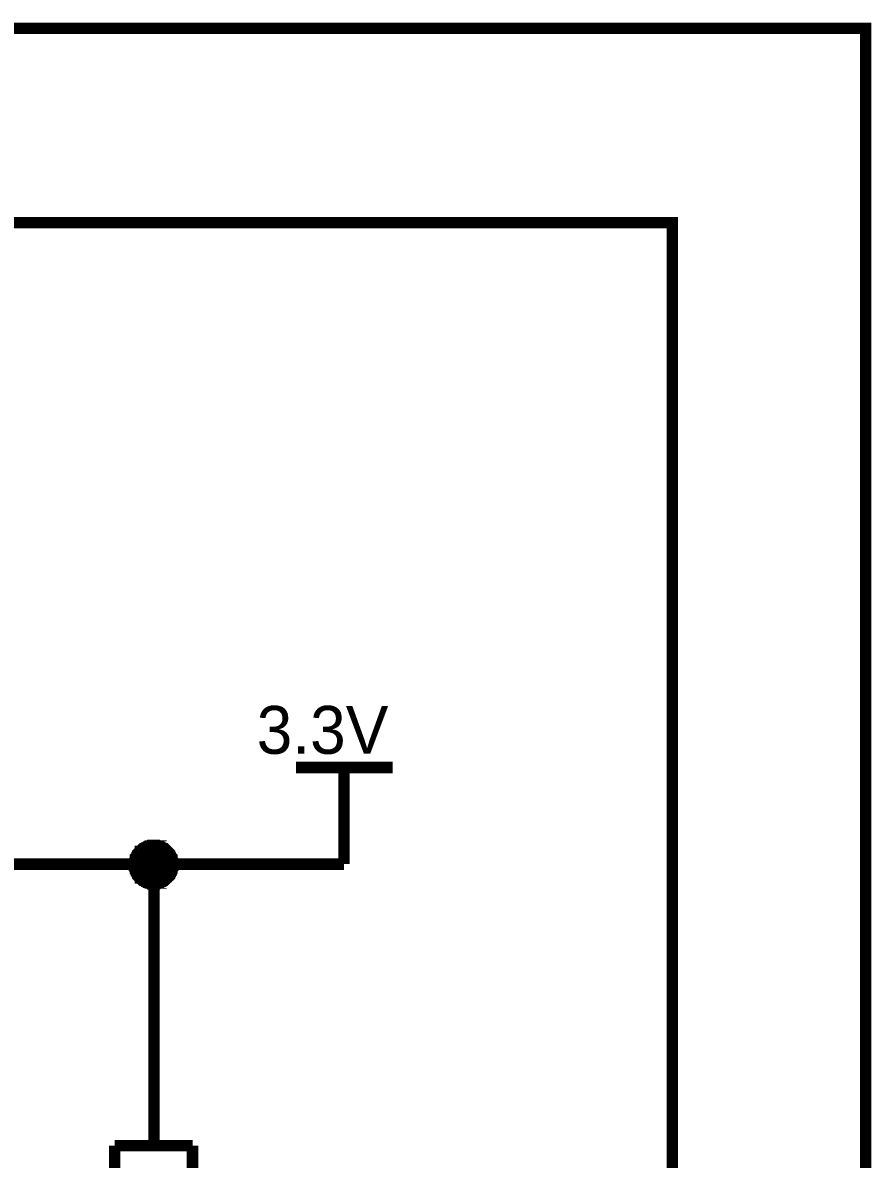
# Model space of a CAD drawing. Header units: millimetres. Extents: x 0 to 394, y 0 to 282.
# Drawn here: x 371.56 to 393.85, y 252.25 to 282.09 of the extents above; entities that cross this region are included whole.
import ezdxf

# ---------------------------------------------------------------- set-up
doc = ezdxf.new("R2010")
doc.units = ezdxf.units.MM
doc.layers.add('Sheet', color=255, linetype='Continuous')

msp = doc.modelspace()

# ---------------------------------------------------------------- linework, layer by layer
at = {"layer": 'Sheet'}
for points, const_width in [([(0.022, 281.94), (393.7, 281.94), (393.7, 0), (0.022, 0), (0.022, 281.94)], 0.3), ([(0.022, 281.94), (0.022, 0), (393.7, 0), (393.7, 281.94), (0.022, 281.94), (0.022, 281.94)], 0.0991), ([(5.099, 276.841), (388.624, 276.841), (388.624, 5.076), (5.099, 5.076), (5.099, 276.841)], 0.3), ([(5.099, 276.841), (5.099, 5.076), (388.624, 5.076), (388.624, 276.841), (5.099, 276.841), (5.099, 276.841)], 0.0991)]:
    msp.add_lwpolyline(points, close=True, dxfattribs=dict(at, const_width=const_width))
for points, const_width in [([(393.7, 281.94), (388.624, 281.94)], 0.3), ([(393.7, 281.94), (393.7, 276.841)], 0.3), ([(378.741, 262.533), (381.279, 262.533)], 0.3), ([(379.999, 259.995), (379.999, 262.533)], 0.3), ([(374.496, 259.995), (374.496, 260.017), (374.496, 260.04), (374.496, 260.062), (374.496, 260.085), (374.518, 260.107), (374.518, 260.13), (374.518, 260.175), (374.541, 260.197), (374.541, 260.197), (374.563, 260.219), (374.563, 260.242), (374.586, 260.264), (374.586, 260.287), (374.608, 260.309), (374.63, 260.332), (374.653, 260.332), (374.653, 260.354), (374.675, 260.377), (374.698, 260.399), (374.72, 260.399), (374.743, 260.422), (374.765, 260.422), (374.788, 260.444), (374.81, 260.444), (374.833, 260.467), (374.855, 260.467), (374.878, 260.467), (374.9, 260.489), (374.922, 260.489), (374.967, 260.489), (374.99, 260.489), (375.012, 260.489)], 0.3), ([(374.496, 259.995), (374.496, 260.017), (374.496, 260.04), (374.496, 260.062), (374.496, 260.085), (374.518, 260.107), (374.518, 260.13), (374.518, 260.175), (374.541, 260.197), (374.541, 260.197), (374.563, 260.219), (374.563, 260.242), (374.586, 260.264), (374.586, 260.287), (374.608, 260.309), (374.63, 260.332), (374.653, 260.332), (374.653, 260.354), (374.675, 260.377), (374.698, 260.399), (374.72, 260.399), (374.743, 260.422), (374.765, 260.422), (374.788, 260.444), (374.81, 260.444), (374.833, 260.467), (374.855, 260.467), (374.878, 260.467), (374.9, 260.489), (374.922, 260.489), (374.967, 260.489), (374.99, 260.489), (375.012, 260.489)], 0.3), ([(374.496, 259.995), (374.496, 260.017), (374.496, 260.04), (374.496, 260.062), (374.496, 260.085), (374.518, 260.107), (374.518, 260.13), (374.518, 260.175), (374.541, 260.197), (374.541, 260.197), (374.563, 260.219), (374.563, 260.242), (374.586, 260.264), (374.586, 260.287), (374.608, 260.309), (374.63, 260.332), (374.653, 260.332), (374.653, 260.354), (374.675, 260.377), (374.698, 260.399), (374.72, 260.399), (374.743, 260.422), (374.765, 260.422), (374.788, 260.444), (374.81, 260.444), (374.833, 260.467), (374.855, 260.467), (374.878, 260.467), (374.9, 260.489), (374.922, 260.489), (374.967, 260.489), (374.99, 260.489), (375.012, 260.489)], 0.3), ([(374.496, 259.995), (374.496, 260.017), (374.496, 260.04), (374.496, 260.062), (374.496, 260.085), (374.518, 260.107), (374.518, 260.13), (374.518, 260.175), (374.541, 260.197), (374.541, 260.197), (374.563, 260.219), (374.563, 260.242), (374.586, 260.264), (374.586, 260.287), (374.608, 260.309), (374.63, 260.332), (374.653, 260.332), (374.653, 260.354), (374.675, 260.377), (374.698, 260.399), (374.72, 260.399), (374.743, 260.422), (374.765, 260.422), (374.788, 260.444), (374.81, 260.444), (374.833, 260.467), (374.855, 260.467), (374.878, 260.467), (374.9, 260.489), (374.922, 260.489), (374.967, 260.489), (374.99, 260.489), (375.012, 260.489)], 0.3), ([(375.012, 260.489), (375.012, 260.489)], 0.3), ([(375.012, 260.489), (375.035, 260.489), (375.057, 260.489), (375.08, 260.489), (375.102, 260.489), (375.125, 260.467), (375.147, 260.467), (375.192, 260.467), (375.192, 260.444), (375.214, 260.444), (375.237, 260.422), (375.259, 260.422), (375.282, 260.399), (375.304, 260.399), (375.327, 260.377), (375.349, 260.354), (375.372, 260.332), (375.372, 260.332), (375.394, 260.309), (375.417, 260.287), (375.417, 260.264), (375.439, 260.242), (375.439, 260.219), (375.462, 260.197), (375.462, 260.197), (375.484, 260.175), (375.484, 260.13), (375.484, 260.107), (375.506, 260.085), (375.506, 260.062), (375.506, 260.04), (375.506, 260.017), (375.506, 259.995)], 0.3), ([(375.012, 260.489), (375.012, 260.489)], 0.3), ([(375.012, 260.489), (375.035, 260.489), (375.057, 260.489), (375.08, 260.489), (375.102, 260.489), (375.125, 260.467), (375.147, 260.467), (375.192, 260.467), (375.192, 260.444), (375.214, 260.444), (375.237, 260.422), (375.259, 260.422), (375.282, 260.399), (375.304, 260.399), (375.327, 260.377), (375.349, 260.354), (375.372, 260.332), (375.372, 260.332), (375.394, 260.309), (375.417, 260.287), (375.417, 260.264), (375.439, 260.242), (375.439, 260.219), (375.462, 260.197), (375.462, 260.197), (375.484, 260.175), (375.484, 260.13), (375.484, 260.107), (375.506, 260.085), (375.506, 260.062), (375.506, 260.04), (375.506, 260.017), (375.506, 259.995)], 0.3), ([(375.012, 260.489), (375.012, 260.489)], 0.3), ([(375.012, 260.489), (375.035, 260.489), (375.057, 260.489), (375.08, 260.489), (375.102, 260.489), (375.125, 260.467), (375.147, 260.467), (375.192, 260.467), (375.192, 260.444), (375.214, 260.444), (375.237, 260.422), (375.259, 260.422), (375.282, 260.399), (375.304, 260.399), (375.327, 260.377), (375.349, 260.354), (375.372, 260.332), (375.372, 260.332), (375.394, 260.309), (375.417, 260.287), (375.417, 260.264), (375.439, 260.242), (375.439, 260.219), (375.462, 260.197), (375.462, 260.197), (375.484, 260.175), (375.484, 260.13), (375.484, 260.107), (375.506, 260.085), (375.506, 260.062), (375.506, 260.04), (375.506, 260.017), (375.506, 259.995)], 0.3), ([(375.012, 260.489), (375.012, 260.489)], 0.3), ([(375.012, 260.489), (375.035, 260.489), (375.057, 260.489), (375.08, 260.489), (375.102, 260.489), (375.125, 260.467), (375.147, 260.467), (375.192, 260.467), (375.192, 260.444), (375.214, 260.444), (375.237, 260.422), (375.259, 260.422), (375.282, 260.399), (375.304, 260.399), (375.327, 260.377), (375.349, 260.354), (375.372, 260.332), (375.372, 260.332), (375.394, 260.309), (375.417, 260.287), (375.417, 260.264), (375.439, 260.242), (375.439, 260.219), (375.462, 260.197), (375.462, 260.197), (375.484, 260.175), (375.484, 260.13), (375.484, 260.107), (375.506, 260.085), (375.506, 260.062), (375.506, 260.04), (375.506, 260.017), (375.506, 259.995)], 0.3), ([(374.496, 259.995), (374.496, 260.017), (374.496, 260.04), (374.496, 260.062), (374.496, 260.085), (374.518, 260.107), (374.518, 260.13), (374.518, 260.175), (374.541, 260.197), (374.541, 260.197), (374.563, 260.219), (374.563, 260.242), (374.586, 260.264), (374.586, 260.287), (374.608, 260.309), (374.63, 260.332), (374.653, 260.332), (374.653, 260.354), (374.675, 260.377), (374.698, 260.399), (374.72, 260.399), (374.743, 260.422), (374.765, 260.422), (374.788, 260.444), (374.81, 260.444), (374.833, 260.467), (374.855, 260.467), (374.878, 260.467), (374.9, 260.489), (374.922, 260.489), (374.967, 260.489), (374.99, 260.489), (375.012, 260.489)], 0.0991), ([(374.496, 259.995), (374.496, 260.017), (374.496, 260.04), (374.496, 260.062), (374.496, 260.085), (374.518, 260.107), (374.518, 260.13), (374.518, 260.175), (374.541, 260.197), (374.541, 260.197), (374.563, 260.219), (374.563, 260.242), (374.586, 260.264), (374.586, 260.287), (374.608, 260.309), (374.63, 260.332), (374.653, 260.332), (374.653, 260.354), (374.675, 260.377), (374.698, 260.399), (374.72, 260.399), (374.743, 260.422), (374.765, 260.422), (374.788, 260.444), (374.81, 260.444), (374.833, 260.467), (374.855, 260.467), (374.878, 260.467), (374.9, 260.489), (374.922, 260.489), (374.967, 260.489), (374.99, 260.489), (375.012, 260.489)], 0.0991), ([(374.496, 259.995), (374.496, 260.017), (374.496, 260.04), (374.496, 260.062), (374.496, 260.085), (374.518, 260.107), (374.518, 260.13), (374.518, 260.175), (374.541, 260.197), (374.541, 260.197), (374.563, 260.219), (374.563, 260.242), (374.586, 260.264), (374.586, 260.287), (374.608, 260.309), (374.63, 260.332), (374.653, 260.332), (374.653, 260.354), (374.675, 260.377), (374.698, 260.399), (374.72, 260.399), (374.743, 260.422), (374.765, 260.422), (374.788, 260.444), (374.81, 260.444), (374.833, 260.467), (374.855, 260.467), (374.878, 260.467), (374.9, 260.489), (374.922, 260.489), (374.967, 260.489), (374.99, 260.489), (375.012, 260.489)], 0.0991), ([(374.496, 259.995), (374.496, 260.017), (374.496, 260.04), (374.496, 260.062), (374.496, 260.085), (374.518, 260.107), (374.518, 260.13), (374.518, 260.175), (374.541, 260.197), (374.541, 260.197), (374.563, 260.219), (374.563, 260.242), (374.586, 260.264), (374.586, 260.287), (374.608, 260.309), (374.63, 260.332), (374.653, 260.332), (374.653, 260.354), (374.675, 260.377), (374.698, 260.399), (374.72, 260.399), (374.743, 260.422), (374.765, 260.422), (374.788, 260.444), (374.81, 260.444), (374.833, 260.467), (374.855, 260.467), (374.878, 260.467), (374.9, 260.489), (374.922, 260.489), (374.967, 260.489), (374.99, 260.489), (375.012, 260.489)], 0.0991), ([(375.012, 260.489), (375.012, 260.489)], 0.0991), ([(375.012, 260.489), (375.035, 260.489), (375.057, 260.489), (375.08, 260.489), (375.102, 260.489), (375.125, 260.467), (375.147, 260.467), (375.192, 260.467), (375.192, 260.444), (375.214, 260.444), (375.237, 260.422), (375.259, 260.422), (375.282, 260.399), (375.304, 260.399), (375.327, 260.377), (375.349, 260.354), (375.372, 260.332), (375.372, 260.332), (375.394, 260.309), (375.417, 260.287), (375.417, 260.264), (375.439, 260.242), (375.439, 260.219), (375.462, 260.197), (375.462, 260.197), (375.484, 260.175), (375.484, 260.13), (375.484, 260.107), (375.506, 260.085), (375.506, 260.062), (375.506, 260.04), (375.506, 260.017), (375.506, 259.995)], 0.0991), ([(375.012, 260.489), (375.012, 260.489)], 0.0991), ([(375.012, 260.489), (375.035, 260.489), (375.057, 260.489), (375.08, 260.489), (375.102, 260.489), (375.125, 260.467), (375.147, 260.467), (375.192, 260.467), (375.192, 260.444), (375.214, 260.444), (375.237, 260.422), (375.259, 260.422), (375.282, 260.399), (375.304, 260.399), (375.327, 260.377), (375.349, 260.354), (375.372, 260.332), (375.372, 260.332), (375.394, 260.309), (375.417, 260.287), (375.417, 260.264), (375.439, 260.242), (375.439, 260.219), (375.462, 260.197), (375.462, 260.197), (375.484, 260.175), (375.484, 260.13), (375.484, 260.107), (375.506, 260.085), (375.506, 260.062), (375.506, 260.04), (375.506, 260.017), (375.506, 259.995)], 0.0991), ([(375.012, 260.489), (375.012, 260.489)], 0.0991), ([(375.012, 260.489), (375.035, 260.489), (375.057, 260.489), (375.08, 260.489), (375.102, 260.489), (375.125, 260.467), (375.147, 260.467), (375.192, 260.467), (375.192, 260.444), (375.214, 260.444), (375.237, 260.422), (375.259, 260.422), (375.282, 260.399), (375.304, 260.399), (375.327, 260.377), (375.349, 260.354), (375.372, 260.332), (375.372, 260.332), (375.394, 260.309), (375.417, 260.287), (375.417, 260.264), (375.439, 260.242), (375.439, 260.219), (375.462, 260.197), (375.462, 260.197), (375.484, 260.175), (375.484, 260.13), (375.484, 260.107), (375.506, 260.085), (375.506, 260.062), (375.506, 260.04), (375.506, 260.017), (375.506, 259.995)], 0.0991), ([(375.012, 260.489), (375.012, 260.489)], 0.0991), ([(375.012, 260.489), (375.035, 260.489), (375.057, 260.489), (375.08, 260.489), (375.102, 260.489), (375.125, 260.467), (375.147, 260.467), (375.192, 260.467), (375.192, 260.444), (375.214, 260.444), (375.237, 260.422), (375.259, 260.422), (375.282, 260.399), (375.304, 260.399), (375.327, 260.377), (375.349, 260.354), (375.372, 260.332), (375.372, 260.332), (375.394, 260.309), (375.417, 260.287), (375.417, 260.264), (375.439, 260.242), (375.439, 260.219), (375.462, 260.197), (375.462, 260.197), (375.484, 260.175), (375.484, 260.13), (375.484, 260.107), (375.506, 260.085), (375.506, 260.062), (375.506, 260.04), (375.506, 260.017), (375.506, 259.995)], 0.0991), ([(365.017, 259.995), (375.012, 259.995), (375.012, 255.143)], 0.3), ([(375.012, 259.478), (374.99, 259.478), (374.967, 259.478), (374.922, 259.478), (374.9, 259.478), (374.878, 259.501), (374.855, 259.501), (374.833, 259.501), (374.81, 259.523), (374.788, 259.523), (374.765, 259.546), (374.743, 259.546), (374.72, 259.568), (374.698, 259.568), (374.675, 259.591), (374.653, 259.613), (374.653, 259.635), (374.63, 259.635), (374.608, 259.658), (374.586, 259.68), (374.586, 259.703), (374.563, 259.725), (374.563, 259.748), (374.541, 259.77), (374.541, 259.793), (374.518, 259.815), (374.518, 259.838), (374.518, 259.86), (374.496, 259.883), (374.496, 259.905), (374.496, 259.95), (374.496, 259.972), (374.496, 259.995)], 0.3), ([(374.496, 259.995), (374.496, 259.995)], 0.3), ([(375.012, 259.478), (374.99, 259.478), (374.967, 259.478), (374.922, 259.478), (374.9, 259.478), (374.878, 259.501), (374.855, 259.501), (374.833, 259.501), (374.81, 259.523), (374.788, 259.523), (374.765, 259.546), (374.743, 259.546), (374.72, 259.568), (374.698, 259.568), (374.675, 259.591), (374.653, 259.613), (374.653, 259.635), (374.63, 259.635), (374.608, 259.658), (374.586, 259.68), (374.586, 259.703), (374.563, 259.725), (374.563, 259.748), (374.541, 259.77), (374.541, 259.793), (374.518, 259.815), (374.518, 259.838), (374.518, 259.86), (374.496, 259.883), (374.496, 259.905), (374.496, 259.95), (374.496, 259.972), (374.496, 259.995)], 0.3), ([(374.496, 259.995), (374.496, 259.995)], 0.3), ([(375.012, 259.478), (374.99, 259.478), (374.967, 259.478), (374.922, 259.478), (374.9, 259.478), (374.878, 259.501), (374.855, 259.501), (374.833, 259.501), (374.81, 259.523), (374.788, 259.523), (374.765, 259.546), (374.743, 259.546), (374.72, 259.568), (374.698, 259.568), (374.675, 259.591), (374.653, 259.613), (374.653, 259.635), (374.63, 259.635), (374.608, 259.658), (374.586, 259.68), (374.586, 259.703), (374.563, 259.725), (374.563, 259.748), (374.541, 259.77), (374.541, 259.793), (374.518, 259.815), (374.518, 259.838), (374.518, 259.86), (374.496, 259.883), (374.496, 259.905), (374.496, 259.95), (374.496, 259.972), (374.496, 259.995)], 0.3), ([(374.496, 259.995), (374.496, 259.995)], 0.3), ([(375.012, 259.478), (374.99, 259.478), (374.967, 259.478), (374.922, 259.478), (374.9, 259.478), (374.878, 259.501), (374.855, 259.501), (374.833, 259.501), (374.81, 259.523), (374.788, 259.523), (374.765, 259.546), (374.743, 259.546), (374.72, 259.568), (374.698, 259.568), (374.675, 259.591), (374.653, 259.613), (374.653, 259.635), (374.63, 259.635), (374.608, 259.658), (374.586, 259.68), (374.586, 259.703), (374.563, 259.725), (374.563, 259.748), (374.541, 259.77), (374.541, 259.793), (374.518, 259.815), (374.518, 259.838), (374.518, 259.86), (374.496, 259.883), (374.496, 259.905), (374.496, 259.95), (374.496, 259.972), (374.496, 259.995)], 0.3), ([(374.496, 259.995), (374.496, 259.995)], 0.3), ([(375.012, 259.478), (374.99, 259.478), (374.967, 259.478), (374.922, 259.478), (374.9, 259.478), (374.878, 259.501), (374.855, 259.501), (374.833, 259.501), (374.81, 259.523), (374.788, 259.523), (374.765, 259.546), (374.743, 259.546), (374.72, 259.568), (374.698, 259.568), (374.675, 259.591), (374.653, 259.613), (374.653, 259.635), (374.63, 259.635), (374.608, 259.658), (374.586, 259.68), (374.586, 259.703), (374.563, 259.725), (374.563, 259.748), (374.541, 259.77), (374.541, 259.793), (374.518, 259.815), (374.518, 259.838), (374.518, 259.86), (374.496, 259.883), (374.496, 259.905), (374.496, 259.95), (374.496, 259.972), (374.496, 259.995)], 0.0991), ([(374.496, 259.995), (374.496, 259.995)], 0.0991), ([(375.012, 259.478), (374.99, 259.478), (374.967, 259.478), (374.922, 259.478), (374.9, 259.478), (374.878, 259.501), (374.855, 259.501), (374.833, 259.501), (374.81, 259.523), (374.788, 259.523), (374.765, 259.546), (374.743, 259.546), (374.72, 259.568), (374.698, 259.568), (374.675, 259.591), (374.653, 259.613), (374.653, 259.635), (374.63, 259.635), (374.608, 259.658), (374.586, 259.68), (374.586, 259.703), (374.563, 259.725), (374.563, 259.748), (374.541, 259.77), (374.541, 259.793), (374.518, 259.815), (374.518, 259.838), (374.518, 259.86), (374.496, 259.883), (374.496, 259.905), (374.496, 259.95), (374.496, 259.972), (374.496, 259.995)], 0.0991), ([(374.496, 259.995), (374.496, 259.995)], 0.0991), ([(375.012, 259.478), (374.99, 259.478), (374.967, 259.478), (374.922, 259.478), (374.9, 259.478), (374.878, 259.501), (374.855, 259.501), (374.833, 259.501), (374.81, 259.523), (374.788, 259.523), (374.765, 259.546), (374.743, 259.546), (374.72, 259.568), (374.698, 259.568), (374.675, 259.591), (374.653, 259.613), (374.653, 259.635), (374.63, 259.635), (374.608, 259.658), (374.586, 259.68), (374.586, 259.703), (374.563, 259.725), (374.563, 259.748), (374.541, 259.77), (374.541, 259.793), (374.518, 259.815), (374.518, 259.838), (374.518, 259.86), (374.496, 259.883), (374.496, 259.905), (374.496, 259.95), (374.496, 259.972), (374.496, 259.995)], 0.0991), ([(374.496, 259.995), (374.496, 259.995)], 0.0991), ([(375.012, 259.478), (374.99, 259.478), (374.967, 259.478), (374.922, 259.478), (374.9, 259.478), (374.878, 259.501), (374.855, 259.501), (374.833, 259.501), (374.81, 259.523), (374.788, 259.523), (374.765, 259.546), (374.743, 259.546), (374.72, 259.568), (374.698, 259.568), (374.675, 259.591), (374.653, 259.613), (374.653, 259.635), (374.63, 259.635), (374.608, 259.658), (374.586, 259.68), (374.586, 259.703), (374.563, 259.725), (374.563, 259.748), (374.541, 259.77), (374.541, 259.793), (374.518, 259.815), (374.518, 259.838), (374.518, 259.86), (374.496, 259.883), (374.496, 259.905), (374.496, 259.95), (374.496, 259.972), (374.496, 259.995)], 0.0991), ([(374.496, 259.995), (374.496, 259.995)], 0.0991), ([(375.506, 259.995), (375.506, 259.972), (375.506, 259.95), (375.506, 259.905), (375.506, 259.883), (375.484, 259.86), (375.484, 259.838), (375.484, 259.815), (375.462, 259.793), (375.462, 259.77), (375.439, 259.748), (375.439, 259.725), (375.417, 259.703), (375.417, 259.68), (375.394, 259.658), (375.372, 259.635), (375.372, 259.635), (375.349, 259.613), (375.327, 259.591), (375.304, 259.568), (375.282, 259.568), (375.259, 259.546), (375.237, 259.546), (375.214, 259.523), (375.192, 259.523), (375.192, 259.501), (375.147, 259.501), (375.125, 259.501), (375.102, 259.478), (375.08, 259.478), (375.057, 259.478), (375.035, 259.478), (375.012, 259.478)], 0.3), ([(375.012, 259.995), (379.999, 259.995)], 0.3), ([(375.506, 259.995), (375.506, 259.972), (375.506, 259.95), (375.506, 259.905), (375.506, 259.883), (375.484, 259.86), (375.484, 259.838), (375.484, 259.815), (375.462, 259.793), (375.462, 259.77), (375.439, 259.748), (375.439, 259.725), (375.417, 259.703), (375.417, 259.68), (375.394, 259.658), (375.372, 259.635), (375.372, 259.635), (375.349, 259.613), (375.327, 259.591), (375.304, 259.568), (375.282, 259.568), (375.259, 259.546), (375.237, 259.546), (375.214, 259.523), (375.192, 259.523), (375.192, 259.501), (375.147, 259.501), (375.125, 259.501), (375.102, 259.478), (375.08, 259.478), (375.057, 259.478), (375.035, 259.478), (375.012, 259.478)], 0.3), ([(375.506, 259.995), (375.506, 259.972), (375.506, 259.95), (375.506, 259.905), (375.506, 259.883), (375.484, 259.86), (375.484, 259.838), (375.484, 259.815), (375.462, 259.793), (375.462, 259.77), (375.439, 259.748), (375.439, 259.725), (375.417, 259.703), (375.417, 259.68), (375.394, 259.658), (375.372, 259.635), (375.372, 259.635), (375.349, 259.613), (375.327, 259.591), (375.304, 259.568), (375.282, 259.568), (375.259, 259.546), (375.237, 259.546), (375.214, 259.523), (375.192, 259.523), (375.192, 259.501), (375.147, 259.501), (375.125, 259.501), (375.102, 259.478), (375.08, 259.478), (375.057, 259.478), (375.035, 259.478), (375.012, 259.478)], 0.3), ([(375.506, 259.995), (375.506, 259.972), (375.506, 259.95), (375.506, 259.905), (375.506, 259.883), (375.484, 259.86), (375.484, 259.838), (375.484, 259.815), (375.462, 259.793), (375.462, 259.77), (375.439, 259.748), (375.439, 259.725), (375.417, 259.703), (375.417, 259.68), (375.394, 259.658), (375.372, 259.635), (375.372, 259.635), (375.349, 259.613), (375.327, 259.591), (375.304, 259.568), (375.282, 259.568), (375.259, 259.546), (375.237, 259.546), (375.214, 259.523), (375.192, 259.523), (375.192, 259.501), (375.147, 259.501), (375.125, 259.501), (375.102, 259.478), (375.08, 259.478), (375.057, 259.478), (375.035, 259.478), (375.012, 259.478)], 0.3), ([(375.506, 259.995), (375.506, 259.972), (375.506, 259.95), (375.506, 259.905), (375.506, 259.883), (375.484, 259.86), (375.484, 259.838), (375.484, 259.815), (375.462, 259.793), (375.462, 259.77), (375.439, 259.748), (375.439, 259.725), (375.417, 259.703), (375.417, 259.68), (375.394, 259.658), (375.372, 259.635), (375.372, 259.635), (375.349, 259.613), (375.327, 259.591), (375.304, 259.568), (375.282, 259.568), (375.259, 259.546), (375.237, 259.546), (375.214, 259.523), (375.192, 259.523), (375.192, 259.501), (375.147, 259.501), (375.125, 259.501), (375.102, 259.478), (375.08, 259.478), (375.057, 259.478), (375.035, 259.478), (375.012, 259.478)], 0.0991), ([(375.506, 259.995), (375.506, 259.972), (375.506, 259.95), (375.506, 259.905), (375.506, 259.883), (375.484, 259.86), (375.484, 259.838), (375.484, 259.815), (375.462, 259.793), (375.462, 259.77), (375.439, 259.748), (375.439, 259.725), (375.417, 259.703), (375.417, 259.68), (375.394, 259.658), (375.372, 259.635), (375.372, 259.635), (375.349, 259.613), (375.327, 259.591), (375.304, 259.568), (375.282, 259.568), (375.259, 259.546), (375.237, 259.546), (375.214, 259.523), (375.192, 259.523), (375.192, 259.501), (375.147, 259.501), (375.125, 259.501), (375.102, 259.478), (375.08, 259.478), (375.057, 259.478), (375.035, 259.478), (375.012, 259.478)], 0.0991), ([(375.506, 259.995), (375.506, 259.972), (375.506, 259.95), (375.506, 259.905), (375.506, 259.883), (375.484, 259.86), (375.484, 259.838), (375.484, 259.815), (375.462, 259.793), (375.462, 259.77), (375.439, 259.748), (375.439, 259.725), (375.417, 259.703), (375.417, 259.68), (375.394, 259.658), (375.372, 259.635), (375.372, 259.635), (375.349, 259.613), (375.327, 259.591), (375.304, 259.568), (375.282, 259.568), (375.259, 259.546), (375.237, 259.546), (375.214, 259.523), (375.192, 259.523), (375.192, 259.501), (375.147, 259.501), (375.125, 259.501), (375.102, 259.478), (375.08, 259.478), (375.057, 259.478), (375.035, 259.478), (375.012, 259.478)], 0.0991), ([(375.506, 259.995), (375.506, 259.972), (375.506, 259.95), (375.506, 259.905), (375.506, 259.883), (375.484, 259.86), (375.484, 259.838), (375.484, 259.815), (375.462, 259.793), (375.462, 259.77), (375.439, 259.748), (375.439, 259.725), (375.417, 259.703), (375.417, 259.68), (375.394, 259.658), (375.372, 259.635), (375.372, 259.635), (375.349, 259.613), (375.327, 259.591), (375.304, 259.568), (375.282, 259.568), (375.259, 259.546), (375.237, 259.546), (375.214, 259.523), (375.192, 259.523), (375.192, 259.501), (375.147, 259.501), (375.125, 259.501), (375.102, 259.478), (375.08, 259.478), (375.057, 259.478), (375.035, 259.478), (375.012, 259.478)], 0.0991), ([(375.506, 259.995), (375.506, 259.995), (375.506, 259.995), (375.506, 259.995), (375.506, 259.995), (375.506, 259.995), (375.506, 259.995), (375.506, 259.995), (375.506, 259.995), (375.506, 259.995), (375.506, 259.995), (375.506, 259.995), (375.506, 259.995), (375.506, 259.995), (375.506, 259.995), (375.506, 259.995), (375.506, 259.995), (375.506, 259.995), (375.506, 259.995), (375.506, 259.995), (375.506, 259.995), (375.506, 259.995), (375.506, 259.995), (375.506, 259.995), (375.506, 259.995), (375.506, 259.995), (375.506, 259.995), (375.506, 259.995), (375.506, 259.995), (375.506, 259.995), (375.506, 259.995), (375.506, 259.995), (375.506, 259.995)], 0.3), ([(375.506, 259.995), (375.506, 259.995)], 0.3), ([(375.506, 259.995), (375.506, 259.995), (375.506, 259.995), (375.506, 259.995), (375.506, 259.995), (375.506, 259.995), (375.506, 259.995), (375.506, 259.995), (375.506, 259.995), (375.506, 259.995), (375.506, 259.995), (375.506, 259.995), (375.506, 259.995), (375.506, 259.995), (375.506, 259.995), (375.506, 259.995), (375.506, 259.995), (375.506, 259.995), (375.506, 259.995), (375.506, 259.995), (375.506, 259.995), (375.506, 259.995), (375.506, 259.995), (375.506, 259.995), (375.506, 259.995), (375.506, 259.995), (375.506, 259.995), (375.506, 259.995), (375.506, 259.995), (375.506, 259.995), (375.506, 259.995), (375.506, 259.995), (375.506, 259.995)], 0.3), ([(375.506, 259.995), (375.506, 259.995)], 0.3), ([(375.506, 259.995), (375.506, 259.995), (375.506, 259.995), (375.506, 259.995), (375.506, 259.995), (375.506, 259.995), (375.506, 259.995), (375.506, 259.995), (375.506, 259.995), (375.506, 259.995), (375.506, 259.995), (375.506, 259.995), (375.506, 259.995), (375.506, 259.995), (375.506, 259.995), (375.506, 259.995), (375.506, 259.995), (375.506, 259.995), (375.506, 259.995), (375.506, 259.995), (375.506, 259.995), (375.506, 259.995), (375.506, 259.995), (375.506, 259.995), (375.506, 259.995), (375.506, 259.995), (375.506, 259.995), (375.506, 259.995), (375.506, 259.995), (375.506, 259.995), (375.506, 259.995), (375.506, 259.995), (375.506, 259.995)], 0.3), ([(375.506, 259.995), (375.506, 259.995)], 0.3), ([(375.506, 259.995), (375.506, 259.995), (375.506, 259.995), (375.506, 259.995), (375.506, 259.995), (375.506, 259.995), (375.506, 259.995), (375.506, 259.995), (375.506, 259.995), (375.506, 259.995), (375.506, 259.995), (375.506, 259.995), (375.506, 259.995), (375.506, 259.995), (375.506, 259.995), (375.506, 259.995), (375.506, 259.995), (375.506, 259.995), (375.506, 259.995), (375.506, 259.995), (375.506, 259.995), (375.506, 259.995), (375.506, 259.995), (375.506, 259.995), (375.506, 259.995), (375.506, 259.995), (375.506, 259.995), (375.506, 259.995), (375.506, 259.995), (375.506, 259.995), (375.506, 259.995), (375.506, 259.995), (375.506, 259.995)], 0.3), ([(375.506, 259.995), (375.506, 259.995)], 0.3), ([(375.506, 259.995), (375.506, 259.995), (375.506, 259.995), (375.506, 259.995), (375.506, 259.995), (375.506, 259.995), (375.506, 259.995), (375.506, 259.995), (375.506, 259.995), (375.506, 259.995), (375.506, 259.995), (375.506, 259.995), (375.506, 259.995), (375.506, 259.995), (375.506, 259.995), (375.506, 259.995), (375.506, 259.995), (375.506, 259.995), (375.506, 259.995), (375.506, 259.995), (375.506, 259.995), (375.506, 259.995), (375.506, 259.995), (375.506, 259.995), (375.506, 259.995), (375.506, 259.995), (375.506, 259.995), (375.506, 259.995), (375.506, 259.995), (375.506, 259.995), (375.506, 259.995), (375.506, 259.995), (375.506, 259.995)], 0.0991), ([(375.506, 259.995), (375.506, 259.995)], 0.0991), ([(375.506, 259.995), (375.506, 259.995), (375.506, 259.995), (375.506, 259.995), (375.506, 259.995), (375.506, 259.995), (375.506, 259.995), (375.506, 259.995), (375.506, 259.995), (375.506, 259.995), (375.506, 259.995), (375.506, 259.995), (375.506, 259.995), (375.506, 259.995), (375.506, 259.995), (375.506, 259.995), (375.506, 259.995), (375.506, 259.995), (375.506, 259.995), (375.506, 259.995), (375.506, 259.995), (375.506, 259.995), (375.506, 259.995), (375.506, 259.995), (375.506, 259.995), (375.506, 259.995), (375.506, 259.995), (375.506, 259.995), (375.506, 259.995), (375.506, 259.995), (375.506, 259.995), (375.506, 259.995), (375.506, 259.995)], 0.0991), ([(375.506, 259.995), (375.506, 259.995)], 0.0991), ([(375.506, 259.995), (375.506, 259.995), (375.506, 259.995), (375.506, 259.995), (375.506, 259.995), (375.506, 259.995), (375.506, 259.995), (375.506, 259.995), (375.506, 259.995), (375.506, 259.995), (375.506, 259.995), (375.506, 259.995), (375.506, 259.995), (375.506, 259.995), (375.506, 259.995), (375.506, 259.995), (375.506, 259.995), (375.506, 259.995), (375.506, 259.995), (375.506, 259.995), (375.506, 259.995), (375.506, 259.995), (375.506, 259.995), (375.506, 259.995), (375.506, 259.995), (375.506, 259.995), (375.506, 259.995), (375.506, 259.995), (375.506, 259.995), (375.506, 259.995), (375.506, 259.995), (375.506, 259.995), (375.506, 259.995)], 0.0991), ([(375.506, 259.995), (375.506, 259.995)], 0.0991), ([(375.506, 259.995), (375.506, 259.995), (375.506, 259.995), (375.506, 259.995), (375.506, 259.995), (375.506, 259.995), (375.506, 259.995), (375.506, 259.995), (375.506, 259.995), (375.506, 259.995), (375.506, 259.995), (375.506, 259.995), (375.506, 259.995), (375.506, 259.995), (375.506, 259.995), (375.506, 259.995), (375.506, 259.995), (375.506, 259.995), (375.506, 259.995), (375.506, 259.995), (375.506, 259.995), (375.506, 259.995), (375.506, 259.995), (375.506, 259.995), (375.506, 259.995), (375.506, 259.995), (375.506, 259.995), (375.506, 259.995), (375.506, 259.995), (375.506, 259.995), (375.506, 259.995), (375.506, 259.995), (375.506, 259.995)], 0.0991), ([(375.506, 259.995), (375.506, 259.995)], 0.0991), ([(375.012, 252.605), (375.012, 255.143)], 0.3), ([(373.979, 247.529), (373.979, 252.605)], 0.3), ([(373.979, 252.605), (376.023, 252.605)], 0.3), ([(376.023, 252.605), (376.023, 247.529)], 0.3)]:
    msp.add_lwpolyline(points, dxfattribs=dict(at, const_width=const_width))
at = {"layer": 'Sheet', "const_width": 0.508}
msp.add_lwpolyline([(374.746, 260, 1), (375.254, 260, 1)], format="xyb", close=True, dxfattribs=at)

# ---------------------------------------------------------------- texts
at = {"layer": 'Sheet'}
msp.add_text('3.3V', height=1.2579, dxfattribs=at).set_placement((377.708, 262.892))

doc.saveas('drawing.dxf')
